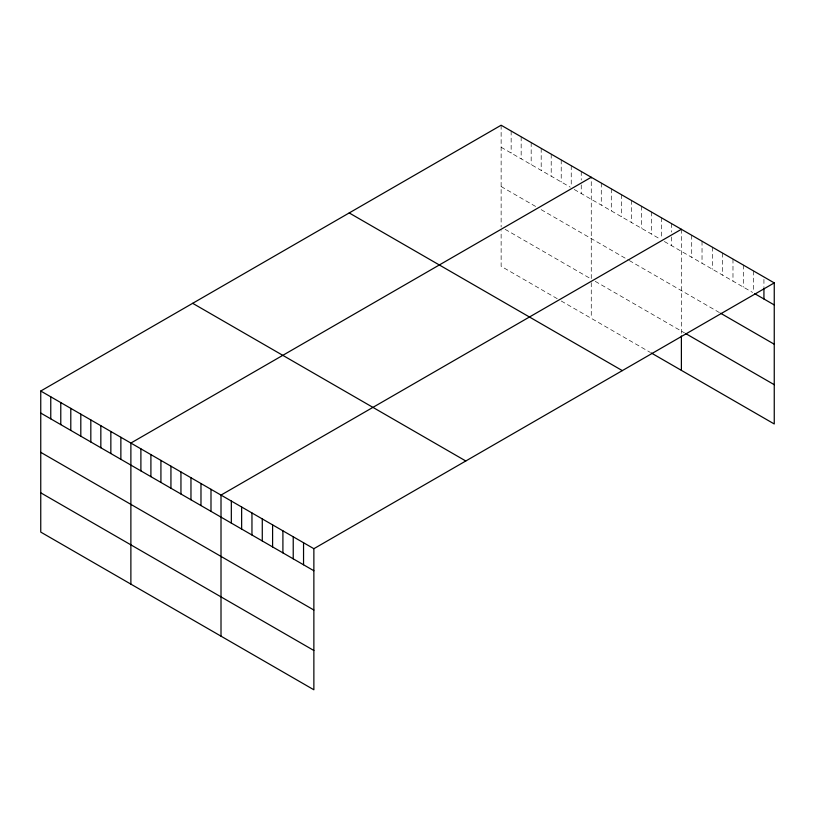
<?xml version="1.0" encoding="UTF-8"?>
<svg xmlns="http://www.w3.org/2000/svg" width="815" height="815" viewBox="0 0 815 815"><rect width="100%" height="100%" fill="white"/><g stroke="black" fill="none" stroke-linecap="round" stroke-linejoin="round"><path stroke-width="0.61" stroke-dasharray="4.08 3.06" d="M501.133 147.26L570.235 187.155M574.239 189.467L660.364 239.192M664.368 241.505L752.581 292.432M501.133 186.543L536.189 206.776M541.191 209.669L628.314 259.965M629.312 260.545L719.564 312.654M505.137 229.331L591.262 279.046L591.262 177.252M595.266 281.358L684.488 332.877M557.216 298.677L501.133 266.301L501.133 230.696M561.219 300.99L650.35 352.447M763.93 279.392L763.93 286.737M753.61 270.988L753.61 291.801M743.3 265.028L743.3 287.074M732.98 259.078L732.98 281.114M722.661 253.119L722.661 275.154M712.341 247.159L712.341 269.205M702.031 241.199L702.031 263.245M691.711 235.25L691.711 257.285M681.391 229.29L681.391 334.771M671.377 223.514L671.377 232.081M671.377 236.982L671.377 245.549M661.362 217.727L661.362 238.54M651.348 211.941L651.348 233.987M641.334 206.164L641.334 228.2M631.319 200.378L631.319 222.424M621.305 194.602L621.305 216.637M611.291 188.815L611.291 210.861M601.276 183.039L601.276 205.074M591.262 282.734L591.262 318.329M581.248 171.476L581.248 180.044M581.248 184.944L581.248 193.512M571.234 165.689L571.234 186.513M561.219 159.913L561.219 181.949M551.205 154.127L551.205 176.172M541.191 148.35L541.191 170.386M531.176 142.564L531.176 164.61M521.162 136.788L521.162 158.823M511.148 131.001L511.148 153.047M501.133 125.225L501.133 227.018"/><path stroke-width="1.22" d="M774.25 282.907L313.867 548.699L313.867 689.775L40.75 532.093L40.75 391.027L501.133 125.225L774.25 282.907L774.25 423.973L651.348 353.017M591.262 177.252L130.879 443.054L130.879 584.131M681.391 229.29L221.008 495.092L221.008 636.169M754.649 293.624L774.25 304.942M720.603 313.245L774.25 344.225M685.517 333.467L774.25 384.7M349.207 212.939L622.324 370.621M192.676 303.312L465.793 460.984M40.75 391.027L313.867 548.699M40.75 413.062L313.867 570.745M40.75 452.345L313.867 610.028M40.75 492.82L313.867 650.492M763.93 287.97L763.93 298.983M681.391 335.994L681.391 370.367M303.547 542.749L303.547 564.785M293.227 536.79L293.227 558.825M282.907 530.83L282.907 552.876M272.597 524.88L272.597 546.916M262.277 518.921L262.277 540.956M251.957 512.961L251.957 535.007M241.637 507.001L241.637 529.047M231.328 501.052L231.328 523.087M210.993 489.306L210.993 511.351M200.979 483.529L200.979 505.565M190.965 477.743L190.965 499.789M180.95 471.966L180.95 494.002M170.936 466.18L170.936 488.226M160.922 460.404L160.922 482.439M150.907 454.617L150.907 476.663M140.893 448.841L140.893 470.876M120.865 437.278L120.865 459.314M110.85 431.492L110.85 453.537M100.836 425.715L100.836 447.751M90.822 419.929L90.822 441.974M80.807 414.152L80.807 436.188M70.793 408.366L70.793 430.412M60.779 402.59L60.779 424.625M50.764 396.803L50.764 418.839"/></g></svg>
